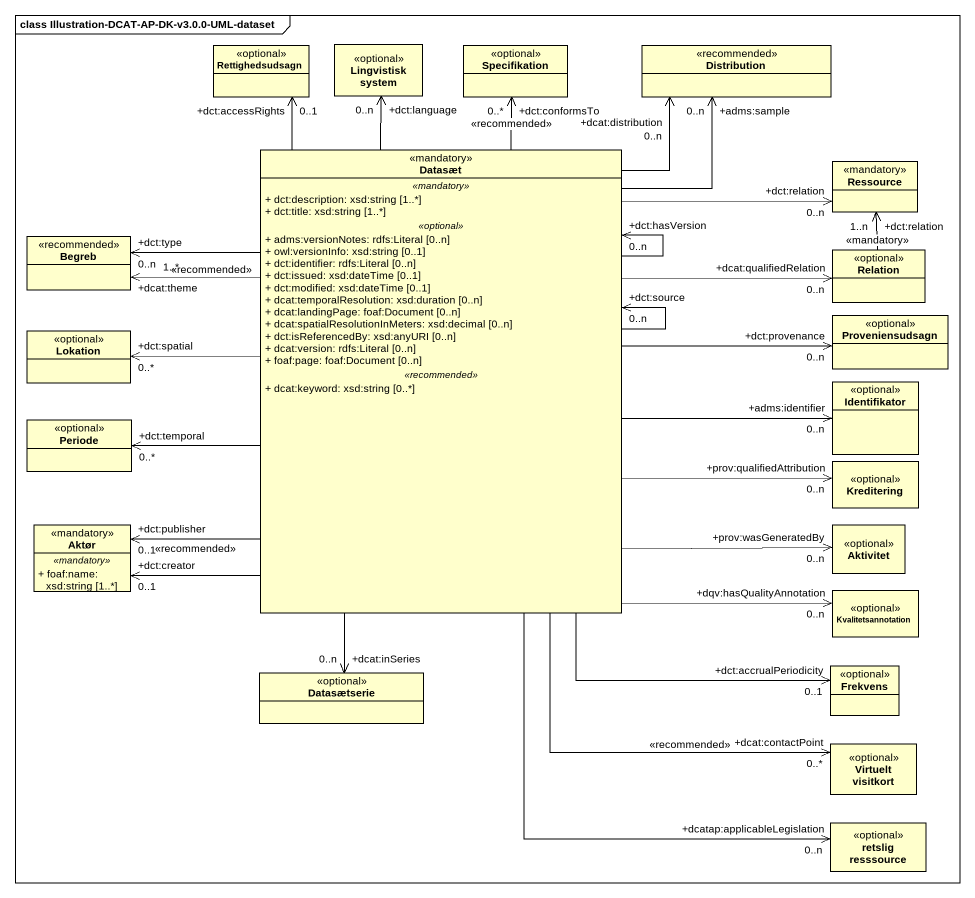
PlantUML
@startuml
mainframe class Illustration-DCAT-AP-DK-v3.0.0-UML-dataset
hide circle
hide empty members
skinparam classAttributeIconSize 0
class Rettighedsudsagn <<optional>>
class "Lingvistisk system" as Lingvistisk_system <<optional>>
class Specifikation <<optional>>
class Distribution <<recommended>>
class Datasæt <<mandatory>> {
  .. <<mandatory>> ..
  + dct:description: xsd:string [1..*]
  + dct:title: xsd:string [1..*]
  .. <<optional>> ..
  + adms:versionNotes: rdfs:Literal [0..n]
  + owl:versionInfo: xsd:string [0..1]
  + dct:identifier: rdfs:Literal [0..n]
  + dct:issued: xsd:dateTime [0..1]
  + dct:modified: xsd:dateTime [0..1]
  + dcat:temporalResolution: xsd:duration [0..n]
  + dcat:landingPage: foaf:Document [0..n]
  + dcat:spatialResolutionInMeters: xsd:decimal [0..n]
  + dct:isReferencedBy: xsd:anyURI [0..n]
  + dcat:version: rdfs:Literal [0..n]
  + foaf:page: foaf:Document [0..n]
  .. <<recommended>> ..
  + dcat:keyword: xsd:string [0..*]
}
class Ressource <<mandatory>>
class Begreb <<recommended>>
class Relation <<optional>>
class Proveniensudsagn <<optional>>
class Lokation <<optional>>
class Identifikator <<optional>>
class Periode <<optional>>
class Kreditering <<optional>>
class Aktør <<mandatory>> {
  .. <<mandatory>> ..
  + foaf:name: xsd:string [1..*]
}
class Aktivitet <<optional>>
class Kvalitetsannotation <<optional>>
class Frekvens <<optional>>
class Datasætserie <<optional>>
class "Virtuelt visitkort" as Virtuelt_visitkort <<optional>>
class "retslig resssource" as retslig_resssource <<optional>>
Datasæt -up-> "+dct:accessRights\n0..1" Rettighedsudsagn
Datasæt -up-> "+dct:language\n0..n" Lingvistisk_system
Datasæt -up-> "+dct:conformsTo\n0..*" Specifikation : <<recommended>>
Datasæt -up-> "+adms:sample\n0..n" Distribution
Datasæt -up-> "+dcat:distribution\n0..n" Distribution
Datasæt --> "+dct:hasVersion\n0..n" Datasæt
Datasæt --> "+dct:source\n0..n" Datasæt
Datasæt -right-> "+dct:relation\n0..n" Ressource
Datasæt -left-> "+dct:type\n0..n" Begreb
Datasæt -left-> "+dcat:theme\n1..*" Begreb : <<recommended>>
Datasæt -right-> "+dcat:qualifiedRelation\n0..n" Relation
Datasæt -right-> "+dct:provenance\n0..n" Proveniensudsagn
Datasæt -left-> "+dct:spatial\n0..*" Lokation
Datasæt -right-> "+adms:identifier\n0..n" Identifikator
Datasæt -left-> "+dct:temporal\n0..*" Periode
Datasæt -right-> "+prov:qualifiedAttribution\n0..n" Kreditering
Datasæt -left-> "+dct:publisher\n0..1" Aktør : <<recommended>>
Datasæt -left-> "+dct:creator\n0..1" Aktør
Datasæt -right-> "+prov:wasGeneratedBy\n0..n" Aktivitet
Datasæt -right-> "+dqv:hasQualityAnnotation\n0..n" Kvalitetsannotation
Datasæt --> "+dct:accrualPeriodicity\n0..1" Frekvens
Datasæt --> "+dcat:inSeries\n0..n" Datasætserie
Datasæt --> "+dcat:contactPoint\n0..*" Virtuelt_visitkort : <<recommended>>
Datasæt --> "+dcatap:applicableLegislation\n0..n" retslig_resssource
Relation -up-> "+dct:relation\n1..n" Ressource : <<mandatory>>
@enduml
